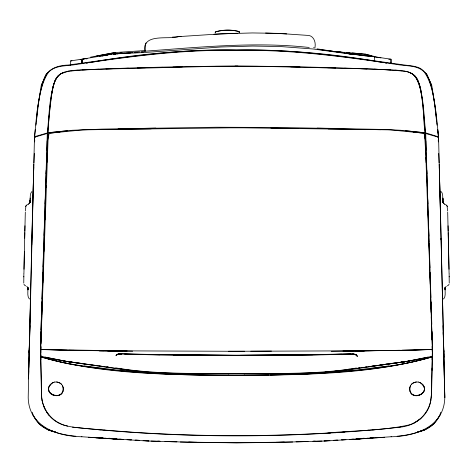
<?xml version="1.0" encoding="UTF-8"?>
<svg xmlns="http://www.w3.org/2000/svg" width="473" height="473" viewBox="0 0 473 473"><rect width="100%" height="100%" fill="white"/><g stroke="black" fill="none" stroke-linecap="round" stroke-linejoin="round"><path stroke-width="0.71" d="M70.619 65.262L70.619 60.887L85.258 58.693M40.826 352.704L40.867 346.88M390.994 63.595L391.011 59.22L374.173 56.707M443.201 298.936L443.792 298.794C446.074 295.879 444.791 291.563 445.152 288.075L445.134 288.867L445.406 287.353M30 201.735L29.793 202.828L30.03 200.859L30.047 202.539M438.518 141.906L438.542 136.975M29.799 298.936L29.208 298.794C26.92 295.85 28.214 291.522 27.842 288.01L27.848 289.949M27.848 289.506L27.883 288.305M30.018 201.669L30.03 200.859L29.965 202.645L30.03 200.789L29.663 203L29.486 203.272L29.947 202.361L28.345 203.999M28.8 367.456L29.651 337.338M29.172 350.174L28.628 376.609M432.109 359.782L432.186 356.541M28.741 370.755L28.203 397.675C28.906 426.599 57.334 436.366 81.947 436.762M23.981 269.22L24.377 251.553M24.667 238.161L24.945 225.781M23.928 273.128L24.365 253.617M24.395 252.168L24.827 232.615M24.862 231.155L25.311 212.211M28.581 378.956L29.095 355.028M432.162 357.411L431.376 393.637C431.695 407.306 422.88 420.497 409.76 424.766C382.486 431.021 354.052 430.389 326.281 433.114C262.397 436.697 198.293 436.496 134.438 432.352C117.529 431.134 100.625 429.827 83.739 428.29C75.408 427.344 66.705 427.03 59.078 423.169M23.804 276.859L23.887 273.483M29.007 354.709L29.243 348.631M29.155 352.125L32.471 214.488M29.953 325.672L29.651 337.35L34.482 136.721L47.903 132.783L72.363 130.264L101.979 129.111L155.859 128.118M432.056 370.247L432.103 368.1M23.851 276.463L23.762 283.085M32.655 207.174L33.069 191.654M31.78 244.837L33.814 164.279M33.14 191.169L33.737 167.188M30.491 302.874L29.415 344.515M40.483 346.437L40.477 352.066M25.347 210.958L25.867 206.63M27.848 288.075L27.854 289.269L27.901 287.584M40.69 346.437L40.684 352.474M40.844 346.437L40.767 350.392M113.047 54.164L117.085 53.502L117.085 54.117M47.661 139.937L47.885 133.345L47.312 133.445L40.388 348.435L41.458 393.666C41.352 405.775 47.874 417.949 59.09 423.14M40.956 343.942L45.875 179.77L47.944 134.013M27.877 288.707L27.954 287.815L27.848 289.588L27.907 288.075L27.854 289.269M40.583 343.25L40.956 331.567M41.003 330.16L41.447 316.413M41.494 314.953L41.92 301.857M42.014 298.954L42.393 287.342M42.535 282.978L42.866 272.779M43.055 266.955L43.339 258.211M43.551 251.606L43.818 243.506M44.078 235.412L44.296 228.784M44.58 220.022L44.769 214.18M45.101 203.958L45.242 199.571M45.621 187.929L45.715 185.049M46.082 173.822L46.194 170.292M46.443 162.765L46.673 155.647M46.851 150.059L47.152 140.794M47.324 135.639L47.341 133.439M432.18 356.618L432.168 356.949M151.2 128.833L82.745 129.88L49.931 133.144L48.979 133.93L48.033 140.227L40.731 349.393L40.974 356.879L67.893 361.685L132.192 370.915C166.798 375.26 201.77 374.628 236.571 375.391C270.438 374.598 304.464 375.314 338.154 371.317L405.255 361.685L432.174 356.879L432.417 349.393L425.836 155.54L424.736 136.058L424.169 133.93L423.217 133.144L390.485 129.88L328.203 128.928M30.047 200.375C30.497 197.537 29.663 193.806 31.851 191.589M40.796 343.25L41.186 331.626M41.234 330.172L41.701 316.366M41.748 314.912L42.192 301.833M42.286 298.93L42.682 287.312M42.83 282.949L43.173 272.744M43.368 266.92L43.664 258.175M43.888 251.559L44.166 243.459M44.438 235.359L44.663 228.737M44.959 219.969L45.154 214.121M45.503 203.881L45.65 199.464M46.047 187.68L46.123 185.469M46.52 173.686L46.596 171.474M46.898 162.647L47.069 157.521M47.294 150.922L47.537 143.597M432.334 351.794L432.304 346.437M445.158 288.01L445.152 289.588M432.624 350.392L431.536 393.666L430.406 402.624M29.965 202.645L30.154 198.027M438.229 141.096L438.572 137.247L425.109 133.345L425.333 139.937M432.505 352.497L425.694 133.445M29.332 346.739L29.58 339.738L29.042 353.095M29.249 348.69L29.326 346.691M442.982 201.93L442.965 202.361L442.982 201.084L443.089 202.698L442.97 200.859L443.207 202.828L442.982 201.084L442.953 202.539M33.926 162.854L34.298 153.429M445.146 288.424L445.152 289.506M34.375 139.73C36.119 119.409 37.674 98.774 43.906 79.233C47.513 68.626 57.913 65.339 68.047 65.073C123.914 57.351 179.876 48.565 236.5 50.114C293.124 48.565 349.08 57.351 404.953 65.073C410.15 65.717 415.477 65.995 420.261 68.331C427.823 73.025 430.229 82.048 432.257 90.142C435.515 106.496 437.436 123.104 438.625 139.73M409.6 389.539L409.707 387.659M432.174 356.819C391.408 368.952 347.56 371.766 305.055 374.09M438.329 140.174L438.572 137.247L443.792 352.101L440.529 214.488M449.238 283.085L449.149 276.463M47.903 137.95C48.08 123.737 49.836 109.57 51.51 95.463C53.082 87.789 53.739 78.134 61.094 73.563M47.755 132.812C49.097 117.269 49.902 101.606 53.177 86.317C54.72 80.221 58.073 73.794 64.659 72.162M35.049 137.554L35.173 136.1M36.049 125.168L36.173 123.713M36.468 120.84L36.669 117.895M36.835 116.476L37.468 108.447M47.312 132.889C49.352 115.211 49.056 96.811 55.252 79.931C58.398 72.623 66.841 71.039 73.912 70.365C128.047 67.521 182.294 66.527 236.5 65.978C290.706 66.527 344.947 67.521 399.088 70.365C406.159 71.039 414.602 72.623 417.748 79.931C423.944 96.811 423.642 115.211 425.682 132.889L438.53 136.863M36.09 123.542C38.49 106.384 38.65 87.688 48.187 72.659C54.643 65.239 65.097 66.185 73.936 64.819C127.781 56.766 181.892 49.257 236.5 50.499C291.102 49.257 345.219 56.766 399.058 64.819C407.903 66.185 418.351 65.239 424.813 72.659C434.35 87.688 434.504 106.384 436.91 123.542M34.476 136.774L35.327 129.49M346.455 53.218L346.697 52.527L349.896 52.816M28.025 287.353L27.883 288.636L27.594 287.353M37.515 108.483L41.257 85.377L46.525 73.77L47.797 73.013M51.362 95.428L53.124 86.287L55.335 80.008L58.013 76.011M430.637 401.364L430.885 400.117M63.388 389.468C62.064 400.974 43.12 394.89 49.984 384.874M440.753 412.308C437.957 422.466 428.142 430.477 417.712 431.814M430.389 402.618C427.438 416.5 414.153 425.741 400.53 427.131M409.701 387.712C410.339 383.798 414.549 381.451 418.298 382.036M410.363 385.956C406.076 403.422 435.249 393.406 420.024 382.651M315.059 46.922C315.97 41.317 313.161 34.807 306.61 35.315L277.941 33.358L252.357 32.944L220.607 33.873L178.605 36.622C169.417 39.827 142.403 32.95 144.998 50.44M146.045 42.877L145.176 45.059L144.998 50.546M120.869 353.81L117.41 354.36L116.074 355.743L116.447 354.957L117.653 354.253L120.869 353.81L159.809 354.626L236.571 355.193L312.671 354.644L350.221 353.875M25.536 206.547L26.618 205.028L28.611 204.23M119.71 53.496L121.005 52.875M41.299 85.418L46.567 73.812L47.838 73.061M119.781 53.419L120.16 52.633L122.022 52.521M48.991 386.506L51.303 383.556M62.998 391.23C60.331 398.562 47.856 396.197 48.684 388.221M449.06 284.22L448.345 285.29L447.316 285.84M440.05 415.164L433.658 424.18L424.151 430.353L417.671 431.766M121.555 354.046L117.653 354.253L116.328 355.241M118.96 354.023L116.695 354.673L116.033 355.436L117.008 354.531L118.575 354.023L121.224 353.905L159.88 354.809M238.966 32.607L239.415 32.099L238.966 31.596C231.474 29.61 223.12 29.722 215.676 31.88L215.227 32.389L215.676 32.885M239.102 32.513L239.557 32.004L239.102 31.508C231.516 29.533 223.085 29.645 215.552 31.792L215.097 32.3L215.552 32.797M431.695 85.418L426.469 73.77L425.203 73.013M411.285 384.431L412.728 383.225M420.97 418.41L413.91 423.14M51.232 383.585L52.923 382.574M52.976 382.651C37.751 393.406 66.918 403.422 62.637 385.956M25.82 206.027L26.399 205.743M412.769 383.266L414.472 382.456M116.695 354.673L117.872 354.236M391.053 436.762C415.661 436.36 444.094 426.599 444.797 397.675L443.213 332.513L444.797 397.675L444.313 373.812M418.771 431.932L424.015 429.827C415.536 433.617 406.331 435.349 397.137 436.236M61.123 73.646L68.691 71.169M144.898 51.19C196.52 47.495 253.54 41.565 306.9 47.241L309.247 47.412M52.864 382.598L54.75 382.018M431.725 357.097C368.467 375.012 301.673 374.563 236.5 375.633C171.327 374.563 104.533 375.012 41.269 357.097M47.3 133.445L34.428 137.247L34.476 141.906M406.821 361.449L432.192 356.358M429.017 357.582L430.075 357.286M428.485 357.73C410.215 363.217 391.319 366.096 372.422 368.396M445.702 286.526L446.406 286.354M414.466 382.397L416.364 381.983M428.047 357.097L406.591 361.49M102.263 56.062L103.705 55.767M412.716 360.284L405.828 361.514M90.568 57.144L114.389 52.627L115.282 52.604L115.217 53.248M96.427 56.015L115.181 52.538L145.335 50.534M104.427 55.619L107.826 54.969M407.259 361.325L404.581 361.78M81.989 63.595L81.989 59.22L112.633 54.017L143.757 52.556L220.926 46.987L252.677 46.064L278.26 46.478A115.122 115.122 0 0 1 283.061 46.732L312.943 48.973L348.388 53.792L374.847 56.606L365.073 54.028L349.612 52.793M40.991 349.506L60.946 350.209L132.647 351.203M99.3 56.287L108.282 54.785M80.162 59.704L81.421 59.492M109.902 54.632L111.279 54.407M89.214 62.702C137.797 53.786 187.113 49.57 236.5 50.008C285.887 49.57 335.203 53.786 383.78 62.702M86.328 63.146L87.777 62.933M109.576 54.596L110.865 54.407M356.388 368.035C316.821 374.799 276.534 373.114 236.571 373.735C196.277 373.162 155.652 374.628 115.743 367.893M388.942 365.907L357.133 369.963L327.34 372.6M113.479 54.2L115.956 53.904M404.64 361.786L338.094 370.885L323.39 372.346L299.9 373.351L244.659 373.989M395.623 362.862L405.609 361.65M71.299 70.814L73.256 70.548M369.165 366.61L378.063 365.398M378.767 365.304L388.156 364.021L378.772 365.215M388.871 363.92L405.006 361.668L403.25 361.88M82.054 59.379L83.963 59.125M68.697 71.257L81.025 70.034L103.883 69.105L216.102 66.315L256.892 66.315L316.662 67.515M365.322 367.018L366.605 366.847M369.171 366.498L370.519 366.321M371.861 366.143L373.871 365.871M375.272 365.682L377.377 365.404M388.889 363.861L404.782 361.733M348.063 369.33L349.482 369.141M355.016 368.396L356.364 368.219M358.386 367.947L359.734 367.763M361.833 367.486L363.258 367.29M400.761 362.241L403.167 361.922M397.864 427.48L399.194 427.302M400.536 427.154C291.605 438.778 181.396 438.749 72.464 427.154M381.723 364.636L383.183 364.447M385.341 364.175L386.778 363.991M388.93 363.713L390.929 363.459M392.265 363.288L393.601 363.122M355.27 354.655L356.193 354.679L356.849 355.442L355.081 354.378L349.695 354.023L356.193 354.679L357.357 356.595L356.441 354.969L354.845 354.271L352.474 354.123L312.606 355.052L236.571 355.619L159.892 355.028L124.63 354.117M113.313 54.164L114.673 53.999M85.897 58.906L87.174 58.758M334.417 371.299L336.587 371.045M67.479 130.684L47.903 132.783M60.089 132.056L49.931 133.144M362.696 438.341L364.163 438.205M367.752 438.252L356.145 439.062M369.927 438.039L372.825 437.762M368.508 438.229L362.667 438.631M369.957 438.087L373.581 437.738M118.22 354.336L121.62 354.224M402.168 350.221L432.417 349.393L412.184 350.144L368.532 350.759M325.377 372.162L327.422 371.985M330.154 371.748L331.52 371.63M367.45 430.294L368.899 430.176M372.529 429.88L374.711 429.703M172.355 37.131L181.088 36.445M117.085 53.774L124.848 53.295M391.342 436.745L326.642 440.978L276.699 442.415A2715.883 2715.883 0 0 1 196.301 442.415L146.352 440.978L81.658 436.745M117.085 53.555L133.155 52.355M134.622 52.249L139.641 51.894M75.331 70.359L78.181 70.146M342.115 432.245L344.959 432.038M376.88 437.803L384.579 437.265M141.593 52.302L143.065 52.201M350.067 439.618L359.858 438.95M359.793 438.95L377.076 437.791M141.043 51.805L145.252 51.539M137.182 52.592L134.722 52.74M327.724 433.179L330.615 432.996M334.943 432.724L338.556 432.499M119.184 354.029L121.224 353.905M324.111 440.877L329.202 440.582M333.566 440.328L337.208 440.115M345.207 439.648L341.571 439.86L345.958 439.654M349.571 439.393L353.213 439.18M356.122 439.009L361.212 438.713M321.947 441.055L313.156 441.333M324.129 440.931L329.953 440.588M333.589 440.375L337.953 440.121M349.6 439.441L353.964 439.186M213.914 34.251L237.629 33.234M126.279 53.213L130.589 52.976M314.716 373.292L316.124 373.215M322.438 372.878L325.241 372.73M431.187 349.452L431.955 349.411M341.559 354.679L354.094 354.383M82.426 69.874L86.606 69.685M428.142 349.571L430.028 349.494M303.595 374.143L270.29 375.012M93.695 69.383L98.792 69.194M106.035 68.94L112.479 68.733M431.074 349.517L412.202 350.209L331.266 351.297M341.648 354.212L322.722 354.679M276.137 442.279L284.243 442.03M296.039 441.67L299.722 441.551M312.99 441.149L315.201 441.078M292.669 442.013L236.5 442.74L195.71 442.486M296.317 441.853L308.047 441.54M121.118 68.461L128.502 68.248M121.118 68.508L128.496 68.289M137.359 67.988L145.388 67.769M154.878 67.509L162.848 67.302M54.702 382.036C58.469 381.415 62.625 383.81 63.299 387.712M172.982 67.036L182.3 66.87M193.711 66.569L195.852 66.575M263.491 435.556L273.016 435.367M118.161 128.774L216.102 127.237L277.196 127.462L384.313 129.466L400.631 130.264L425.676 132.889M364.127 351.12L355.891 351.25M195.852 66.522L206.701 66.356M107.643 129.484L244.476 127.633M364.092 350.818L399.762 350.286M268.853 375.03L243.684 375.278M359.823 350.818L373.15 350.659M368.497 350.724L342.996 351.007M228.672 127.633L380.824 129.708M312.641 354.762L236.571 355.377L149.072 354.567M353.248 354.064L352.882 354.064L356.187 354.679L349.89 353.964L312.618 354.827L240.195 355.3M250.755 351.226L271.49 351.102M247.509 442.492L225.485 442.492M277.29 442.486L236.5 442.793L180.331 442.013M235.04 66.096L237.954 66.096M364.056 350.777L347.602 350.848M244.689 373.995L228.459 373.995M244.618 351.262L228.53 351.262M107.525 350.806L232.976 351.285L355.82 350.842M388.782 59.22L391.011 59.22L391.011 63.595M70.619 60.887L71.931 60.887M425.056 134.013L427.007 176.553L428.532 227.46M122.767 350.848L42.067 349.517M232.953 355.371L173.189 354.957M229.316 375.278C177.523 375.308 125.558 373.368 74.391 364.843C65.085 363.329 55.926 361.07 46.857 358.528C45.154 357.227 40.004 358.374 40.826 355.046M67.113 350.209L40.731 349.393L41.305 349.446M127.095 350.99L107.566 350.765M228.489 373.989L172.964 373.315L148.356 372.156M68.963 350.197L73.812 350.262M266.299 66.356L277.148 66.522M73.77 350.292L103.812 350.747M122.696 351.333L99.306 350.954M317.141 128.118L336.593 128.449M270.893 128.041L298.416 128.473M199.978 435.367L209.509 435.556M277.148 66.575L279.289 66.569M290.7 66.87L300.012 67.036M310.146 67.302C341.506 68.869 373.055 68.011 404.303 71.257M265.554 33.027L286.739 33.896M316.662 67.468L318.122 67.509M327.612 67.769L335.641 67.988M344.498 68.248L351.877 68.461M344.498 68.295L351.882 68.508M360.515 68.733L366.965 68.94M157.793 441.078L160.004 441.149M173.272 441.551L176.955 441.67M188.751 442.03L196.857 442.279M159.839 441.333L151.053 441.055M164.953 441.54L176.677 441.853M374.208 69.194L379.305 69.383M168.37 373.694L169.819 373.747M43.12 349.494L45.006 349.571M386.394 69.685L390.574 69.874M41.192 349.411L41.955 349.452M147.753 372.73L152.667 372.99M156.876 373.215L158.981 373.327M110.327 438.631L104.492 438.229M111.782 438.713L116.878 439.009M119.787 439.18L123.423 439.393M127.787 439.648L131.423 439.86L127.036 439.654M135.792 440.115L139.429 440.328M143.792 440.582L148.889 440.877M116.849 439.062L105.243 438.252M119.03 439.186L123.4 439.441M135.042 440.121L139.411 440.375M143.047 440.588L148.865 440.931M352.474 354.123L354.845 354.271L356.849 355.442M113.201 438.95L95.918 437.791L104.143 438.347M113.136 438.95L122.933 439.618M315.26 47.862L313.534 47.738M88.421 437.265L96.12 437.803M394.813 70.146L397.663 70.359M146.352 372.653L115.861 369.963L84.052 365.901M348.932 52.74L343.711 52.302M98.289 429.703L100.465 429.88M104.095 430.176L105.55 430.294M335.54 51.575L341.21 51.983L341.459 52.674M352.332 53.011L359.415 53.68M343.096 52.249L330.58 51.131M148.416 372.15L132.245 370.501L106.863 367.018M108.837 438.205L110.298 438.341M100.175 437.762L103.073 438.039M99.419 437.738L103.043 438.087M316.999 48.855L339.602 52.296M367.06 55.802L346.248 53.224M425.091 138.69L425.091 132.783L405.515 130.69M413.059 132.056L416.441 132.422M419.368 132.736L423.217 133.144M348.997 53.892L372.801 56.529M353.319 54.348L348.607 53.78M362.519 55.353L372.245 56.518M75.863 436.236C66.669 435.349 57.458 433.617 48.985 429.827L54.253 431.932M116.949 354.561L117.387 354.614M319.707 49.606L340.477 52.278M360.692 53.821L366.362 54.637M77.123 362.809L67.899 361.603L70.075 361.934M78.577 362.998L80.777 363.276M82.213 363.459L84.365 363.737M89.858 364.435L91.165 364.6M352.663 354.064L355.081 354.378L356.441 354.969L356.938 355.767L356.193 354.679L354.579 354.265L356.358 355.052M100.572 368.396C81.675 366.096 62.779 363.217 44.509 357.73M72.777 362.288L76.502 362.779M73.8 427.302L75.136 427.48M80.824 363.4L64.434 361.047L40.956 356.358M81.539 363.495L94.541 365.239M95.907 365.422L97.964 365.694M99.295 365.871L101.228 366.132M103.167 366.392L104.415 366.557M106.922 366.894L108.205 367.066M110.132 367.326L111.539 367.515M120.112 368.662L121.561 368.857M399.738 70.548L401.695 70.814M68.567 361.78L110.132 367.45M70.158 362.011L72.759 362.365M68.508 361.786L45.101 357.097M385.217 62.933L386.666 63.146M373.7 56.719L380.919 57.872M66.149 361.337L67.32 361.514M340.655 52.473L342.405 52.763M343.806 53L345.373 53.266M425.659 133.439L425.676 135.639M431.843 349.446L432.156 349.506M60.42 360.278L66.557 361.49M367.007 54.744L371.79 55.802M56.636 381.983L58.534 382.397M55.329 431.766L48.843 430.353L39.342 424.18L32.944 415.164M55.288 431.814C44.852 430.477 35.043 422.466 32.247 412.308M26.594 286.354L27.298 286.526M404.303 71.169C416.571 72.038 420.769 84.998 421.638 95.428M40.974 356.743L41.269 356.849L40.826 356.695L40.885 359.782M42.919 357.286L43.983 357.582M65.883 361.325L66.326 361.449M67.663 426.067C52.55 423.205 41.116 408.997 41.618 393.637L40.838 357.411M418.25 382.018L420.13 382.598M444.389 204.23L446.382 205.028L447.464 206.547M408.329 72.203C415.046 73.593 418.303 80.25 419.817 86.317C423.099 101.606 423.903 117.269 425.239 132.812M58.528 382.456L60.225 383.266M446.601 205.743L447.18 206.027M40.826 356.695L41.269 356.926M25.684 285.84L24.655 285.29L23.94 284.22M425.162 73.061L426.427 73.812M420.071 382.574L421.762 383.585M444.655 203.999L443.337 203L443.053 202.361L443.514 203.272L442.97 200.789M441.149 191.595C443.236 193.587 442.497 197.034 442.929 199.653L442.858 198.364L443.035 202.645L442.97 200.859M60.266 383.225L61.709 384.431M421.697 383.556C431.997 392.744 411.486 402.464 409.606 389.468M46.851 412.45L49.18 415.554M115.595 53.532L115.382 53.236L115.873 54.436M414.963 76.052C424.996 92.755 422.306 114.117 425.091 132.783M447.133 206.63L447.653 210.964M423.016 384.88C429.194 393.353 413.449 400.678 410.002 391.23M426.469 73.77L431.743 85.377L435.479 108.483M43.605 405.881L45.006 409.192M42.115 400.117L42.487 401.991M444.975 287.353L445.123 288.707M438.518 136.721L437.667 129.49L438.524 136.774M435.527 108.447L436.159 116.476M436.331 117.895L436.532 120.84M436.821 123.713L436.946 125.168M437.827 136.1L437.951 137.554M34.665 140.174L34.428 137.247L34.771 141.096M63.293 387.659L63.4 389.539M443.822 350.174L444.035 357.245M442.846 198.027L442.941 199.925M438.702 153.429L439.068 162.854M439.18 164.279L439.937 192.079M443.579 344.515L443.987 354.72M443.668 346.691L443.343 337.338M425.458 143.597L425.706 150.928M425.931 157.521L426.102 162.647M425.842 140.8L426.143 150.059M426.327 155.647L426.557 162.765M426.8 170.292L426.912 173.751M427.279 185.049L427.397 188.644M427.752 199.571L427.894 203.958M428.225 214.18L428.414 220.022M428.704 228.784L428.94 236.145M429.182 243.506L429.443 251.606M429.655 258.211L429.963 267.683M430.128 272.779L430.46 282.978M430.601 287.342L430.933 297.499M431.074 301.857L431.406 312.032M431.547 316.413L431.808 324.443M432.038 331.567L432.221 337.208M27.854 288.424L27.866 288.867M431.5 326.246L431.21 316.739M431.66 331.289L431.932 339.939M428.573 228.938L428.976 242.217M429.017 243.696L429.395 256.236M429.437 257.714L429.791 269.515M429.88 272.472L430.235 284.273M430.324 287.223L430.631 297.552M430.767 301.981L431.074 312.31M447.689 212.211L448.138 231.155M445.099 287.584L445.146 289.269M432.511 346.437L432.588 349.624M439.931 191.654L440.345 207.174M439.311 167.17L440.523 216.77M443.278 334.925L443.041 325.672M449.114 273.483L449.196 276.859M448.055 225.781L449.019 269.22M448.173 232.615L448.605 252.168M448.635 253.617L449.072 273.128M440.954 238.351L440.984 239.793M441.386 257.844L441.415 259.287M443.905 355.028L444.419 378.956M445.117 288.305L445.152 289.949M82.048 63.4L81.989 59.22L82.006 63.589M432.109 346.396L432.168 351.327M374.456 56.565L374.456 60.94M365.073 54.028L365.073 56.21M445.069 288.01L445.117 288.636L445.069 288.01"/></g></svg>
